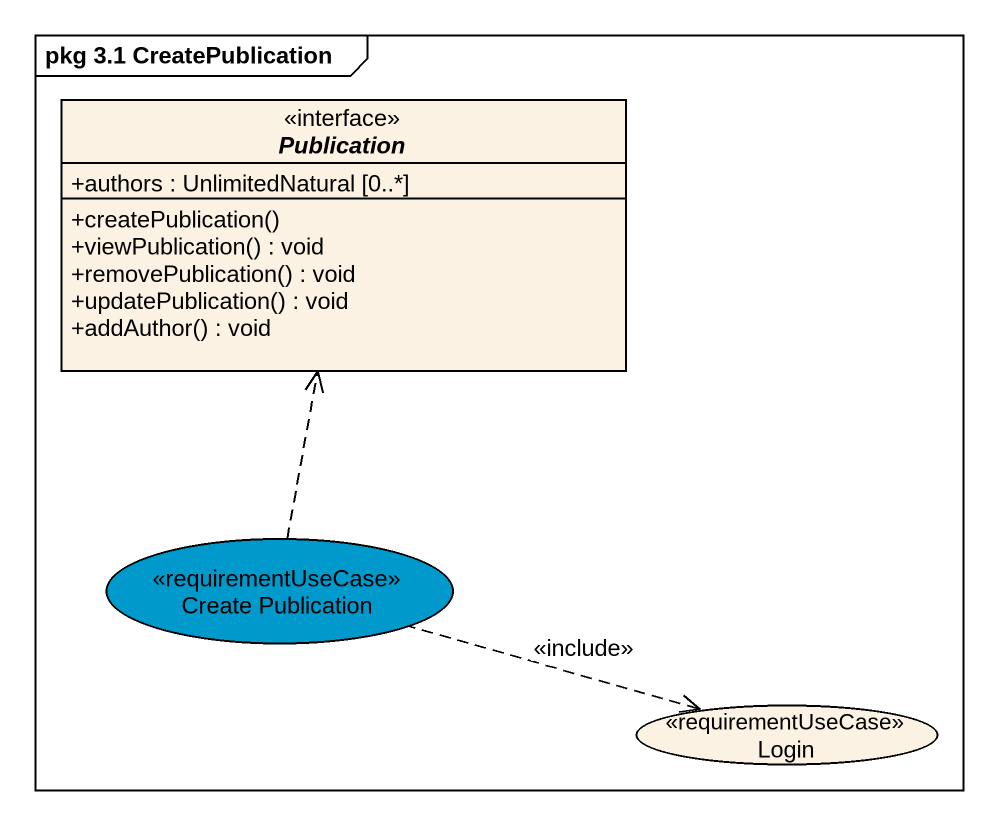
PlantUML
@startuml
mainframe pkg 3.1 CreatePublication
allowmixing
hide circle
hide empty members
skinparam classAttributeIconSize 0
interface Publication {
  +authors : UnlimitedNatural [0..*]
  +createPublication()
  +viewPublication() : void
  +removePublication() : void
  +updatePublication() : void
  +addAuthor() : void
}
usecase "Create Publication" as Create_Publication <<requirementUseCase>> #0099CC
usecase Login <<requirementUseCase>>
Create_Publication .up.> Publication
Create_Publication .right.> Login : <<include>>
@enduml
